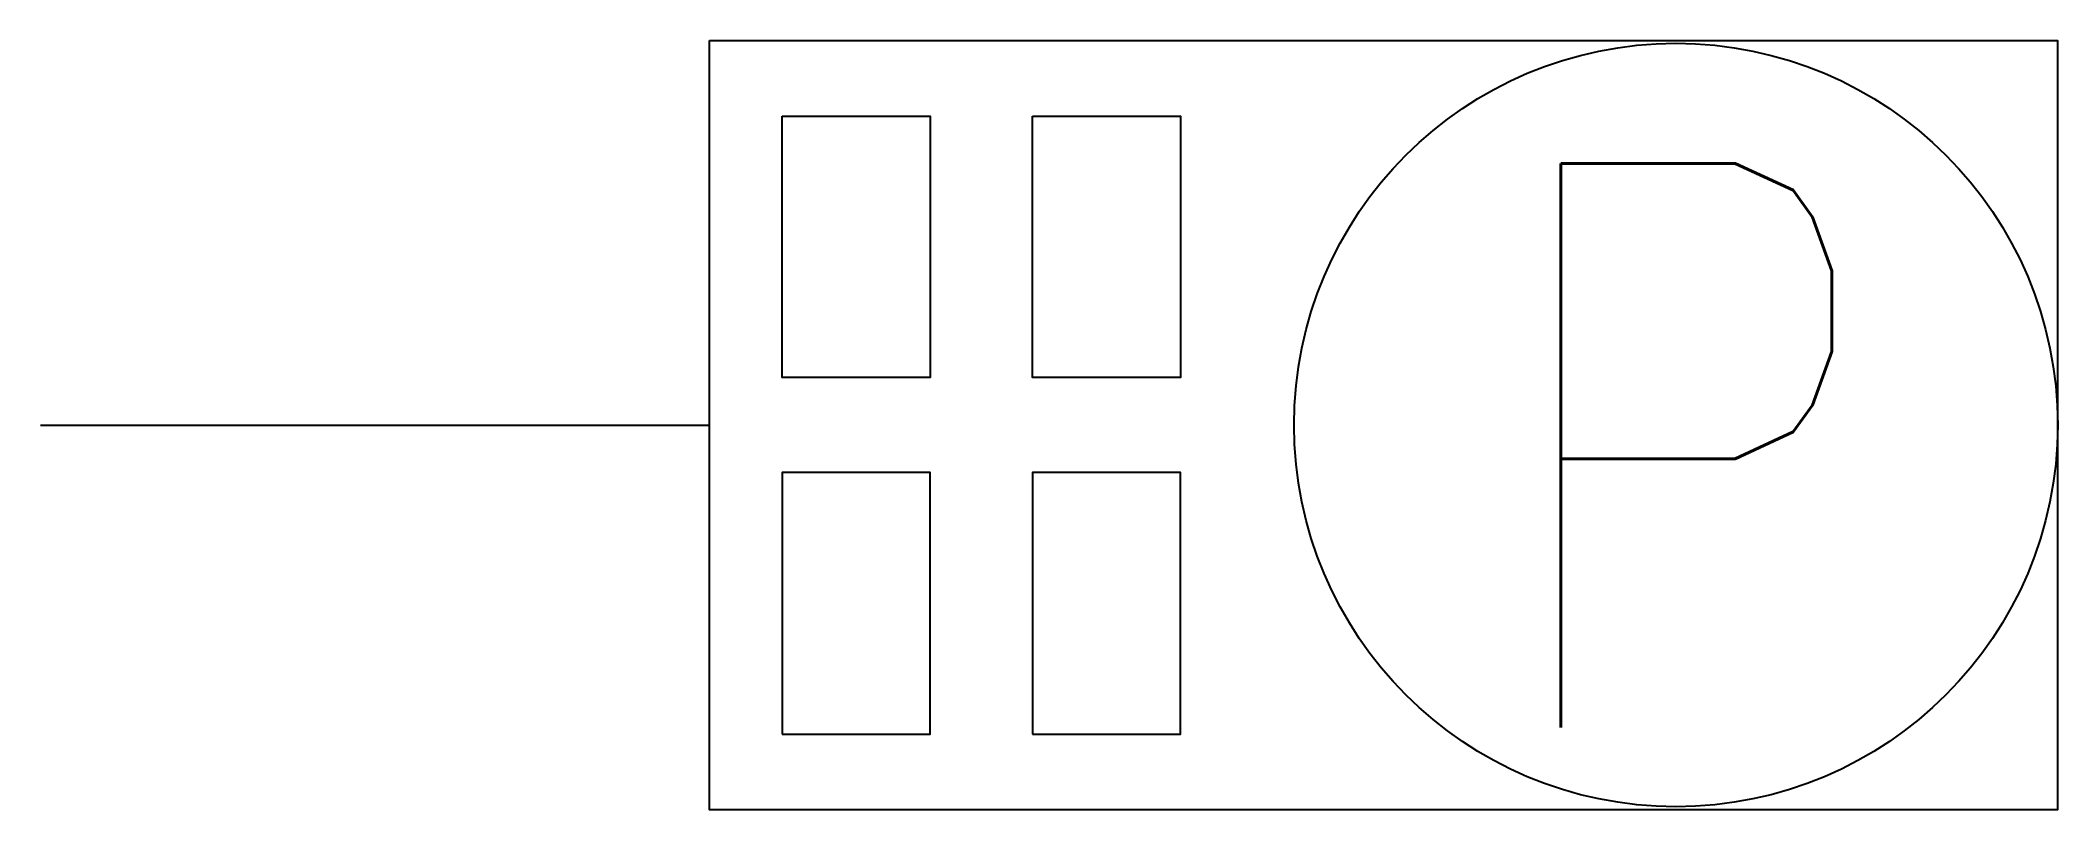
# Model space of a CAD drawing. Header units: millimetres. Extents: x 75.626 to 76.162, y 121.446 to 121.65.
import ezdxf

# ---------------------------------------------------------------- set-up
doc = ezdxf.new("R2010")
doc.units = ezdxf.units.MM
doc.header["$LTSCALE"] = 0.05
doc.layers.add('018', color=4, linetype='Continuous')
doc.layers.add('021', color=1, linetype='Continuous')
doc.styles.get("Standard").update_dxf_attribs({"font": 'romans.shx'})

msp = doc.modelspace()

# ---------------------------------------------------------------- linework, layer by layer
at = {"layer": '018'}
msp.add_line((75.62578, 121.5478), (75.80366, 121.5478), dxfattribs=at)
for points in [[(75.80366, 121.6501), (76.16214, 121.6501), (76.16214, 121.4455), (75.80366, 121.4455)], [(75.82301, 121.62998), (75.86235, 121.62998), (75.86235, 121.56047), (75.82301, 121.56047)], [(75.88958, 121.62998), (75.92892, 121.62998), (75.92892, 121.56047), (75.88958, 121.56047)], [(75.82301, 121.46562), (75.86235, 121.46562), (75.86235, 121.53514), (75.82301, 121.53514)], [(75.88958, 121.46562), (75.92892, 121.46562), (75.92892, 121.53514), (75.88958, 121.53514)]]:
    msp.add_lwpolyline(points, close=True, dxfattribs=at)
msp.add_circle((76.06064, 121.5478), 0.10151, dxfattribs=at)

# ---------------------------------------------------------------- texts
at = {"layer": '021', "width": 0.8}
msp.add_text('P', height=0.15, dxfattribs=at).set_placement((76.00951, 121.46738))

doc.saveas('drawing.dxf')
